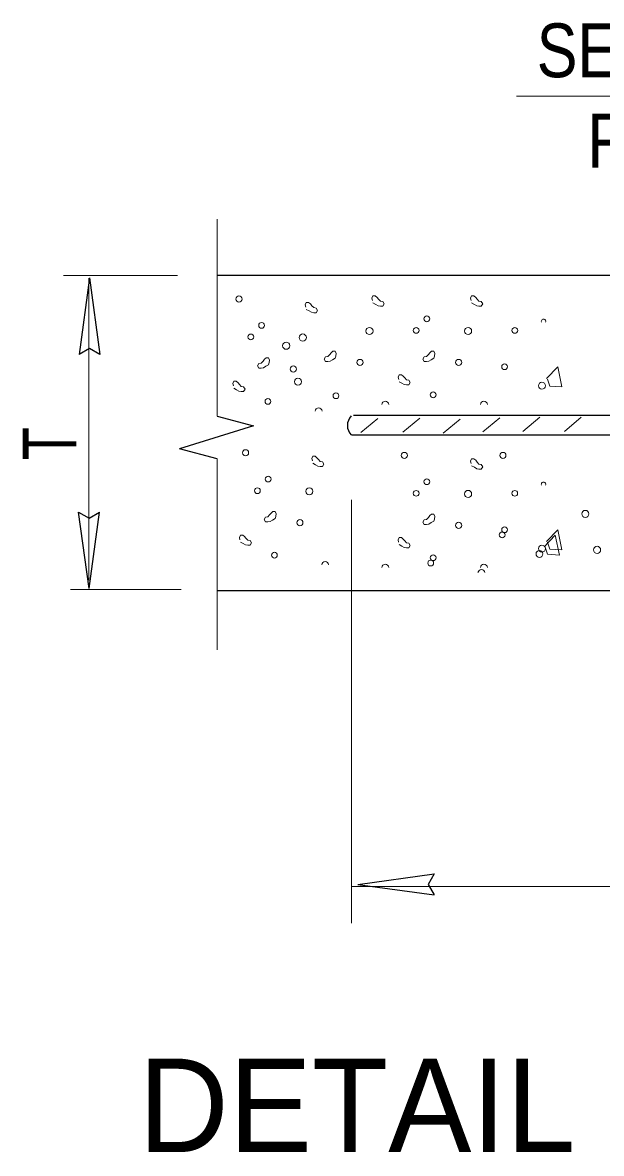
# Model space of a CAD drawing. Extents: x 211 to 583, y -436 to -166.
# Drawn here: x 254.21 to 267.12, y -364.67 to -339.46 of the extents above; entities that cross this region are included whole.
import ezdxf

# ---------------------------------------------------------------- set-up
doc = ezdxf.new("R2010")
doc.units = 0
doc.header["$LTSCALE"] = 0.46
for name, color, linetype, lineweight in [('1', 7, 'Continuous', 13), ('14', 7, 'Continuous', 35), ('15', 7, 'Continuous', 25)]:
    doc.layers.add(name, color=color, linetype=linetype, lineweight=lineweight)

msp = doc.modelspace()

# ---------------------------------------------------------------- linework, layer by layer
at = {"layer": '1'}
for p, q in [((258.5457, -348.2345), (258.5457, -343.8412)), ((261.7548, -348.6032), (262.1339, -348.2905)), ((262.6932, -348.5937), (263.0723, -348.281)), ((263.5936, -348.6127), (263.9728, -348.3)), ((264.475, -348.5843), (264.8541, -348.2715)), ((265.3659, -348.5748), (265.745, -348.2621)), ((266.2948, -348.5748), (266.6738, -348.2621)), ((258.5457, -349.1869), (258.5457, -353.4472))]:
    msp.add_line(p, q, dxfattribs=at)
at = {"layer": '1', "lineweight": 25}
for p, q in [((255.6987, -345.1553), (255.4647, -346.8583)), ((255.6987, -345.1553), (255.9327, -346.8583)), ((258.5457, -349.1869), (257.7059, -348.9628)), ((255.6881, -352.0815), (255.4541, -350.3786)), ((255.6881, -352.0815), (255.9221, -350.3786)), ((261.6859, -358.6742), (263.3888, -358.4402)), ((261.6859, -358.6742), (263.3888, -358.9082))]:
    msp.add_line(p, q, dxfattribs=at)
at = {"layer": '1'}
for points in [[(262.023, -345.7126), (262.0853, -345.7437), (262.1373, -345.7749), (262.1894, -345.7854), (262.2413, -345.7854), (262.2726, -345.7334), (262.2413, -345.6815), (262.1894, -345.6709), (262.1478, -345.6294), (262.1165, -345.5877), (262.0751, -345.5566), (262.023, -345.5566), (262.0022, -345.6086), (262.0126, -345.6607)], [(264.224, -345.7126), (264.2863, -345.7437), (264.3383, -345.7749), (264.3903, -345.7854), (264.4423, -345.7854), (264.4736, -345.7334), (264.4423, -345.6815), (264.3903, -345.6709), (264.3488, -345.6294), (264.3175, -345.5877), (264.2761, -345.5566), (264.224, -345.5566), (264.2032, -345.6086), (264.2136, -345.6607)], [(260.5354, -345.8591), (260.5978, -345.8902), (260.6498, -345.9214), (260.7018, -345.9318), (260.7538, -345.9318), (260.785, -345.8799), (260.7538, -345.8278), (260.7018, -345.8174), (260.6603, -345.7758), (260.6289, -345.7342), (260.5875, -345.7031), (260.5354, -345.7031), (260.5146, -345.755), (260.525, -345.807)], [(261.1843, -346.9469), (261.1219, -346.9781), (261.0699, -347.0092), (261.0178, -347.0197), (260.9659, -347.0197), (260.9347, -346.9677), (260.9659, -346.9157), (261.0178, -346.9052), (261.0594, -346.8637), (261.0908, -346.8221), (261.1322, -346.7909), (261.1843, -346.7909), (261.2051, -346.8429), (261.1947, -346.8949)], [(263.3853, -346.9469), (263.3228, -346.9781), (263.2708, -347.0092), (263.2188, -347.0197), (263.1669, -347.0197), (263.1357, -346.9677), (263.1669, -346.9157), (263.2188, -346.9052), (263.2603, -346.8637), (263.2917, -346.8221), (263.3332, -346.7909), (263.3853, -346.7909), (263.4061, -346.8429), (263.3957, -346.8949)], [(259.6967, -347.0933), (259.6343, -347.1245), (259.5823, -347.1557), (259.5303, -347.1662), (259.4783, -347.1662), (259.4471, -347.1142), (259.4783, -347.0622), (259.5303, -347.0517), (259.5718, -347.0102), (259.6032, -346.9685), (259.6446, -346.9374), (259.6967, -346.9374), (259.7175, -346.9893), (259.7071, -347.0413)], [(259.7079, -347.0433), (259.6954, -347.0922), (259.694, -347.0935)], [(261.1955, -346.8969), (261.183, -346.9457), (261.1815, -346.9471)], [(263.3965, -346.8969), (263.384, -346.9457), (263.3825, -346.9471)], [(262.6082, -347.4682), (262.6705, -347.4994), (262.7226, -347.5306), (262.7745, -347.5411), (262.8265, -347.5411), (262.8578, -347.4891), (262.8265, -347.4371), (262.7745, -347.4266), (262.733, -347.3851), (262.7018, -347.3434), (262.6603, -347.3122), (262.6082, -347.3122), (262.5873, -347.3642), (262.5978, -347.4162)], [(265.8988, -347.3989), (266.1485, -347.1391), (266.2419, -347.5862), (265.9717, -347.5654), (265.9197, -347.4094)], [(258.9196, -347.6147), (258.9819, -347.6458), (259.034, -347.677), (259.086, -347.6875), (259.1379, -347.6875), (259.1692, -347.6355), (259.1379, -347.5835), (259.086, -347.573), (259.0444, -347.5316), (259.0132, -347.4899), (258.9717, -347.4587), (258.9196, -347.4587), (258.8988, -347.5107), (258.9092, -347.5627)], [(260.6819, -349.2866), (260.7443, -349.3178), (260.7962, -349.349), (260.8483, -349.3595), (260.9003, -349.3595), (260.9313, -349.3074), (260.9003, -349.2555), (260.8483, -349.2449), (260.8068, -349.2035), (260.7753, -349.1618), (260.7338, -349.1307), (260.6819, -349.1307), (260.6611, -349.1827), (260.6713, -349.2347)], [(264.2239, -349.3452), (264.2863, -349.3764), (264.3383, -349.4076), (264.3903, -349.4181), (264.4423, -349.4181), (264.4734, -349.3661), (264.4423, -349.314), (264.3903, -349.3036), (264.3488, -349.2621), (264.3174, -349.2204), (264.2759, -349.1892), (264.2239, -349.1892), (264.2031, -349.2412), (264.2134, -349.2932)], [(259.843, -350.521), (259.7808, -350.5522), (259.7287, -350.5832), (259.6768, -350.5938), (259.6247, -350.5938), (259.5936, -350.5418), (259.6247, -350.4898), (259.6768, -350.4793), (259.7183, -350.4378), (259.7495, -350.3962), (259.7911, -350.3649), (259.843, -350.3649), (259.8638, -350.417), (259.8536, -350.469)], [(259.8544, -350.471), (259.8419, -350.5198), (259.8403, -350.5212)], [(263.3852, -350.5796), (263.3228, -350.6107), (263.2708, -350.6419), (263.2188, -350.6523), (263.1668, -350.6523), (263.1356, -350.6004), (263.1668, -350.5483), (263.2188, -350.5379), (263.2603, -350.4964), (263.2916, -350.4547), (263.3331, -350.4236), (263.3852, -350.4236), (263.406, -350.4756), (263.3956, -350.5275)], [(263.3964, -350.5296), (263.3839, -350.5783), (263.3824, -350.5797)], [(259.0661, -351.0423), (259.1284, -351.0734), (259.1803, -351.1047), (259.2324, -351.1151), (259.2844, -351.1151), (259.3155, -351.0632), (259.2844, -351.0112), (259.2324, -351.0007), (259.1909, -350.9591), (259.1595, -350.9174), (259.1181, -350.8863), (259.0661, -350.8863), (259.0453, -350.9382), (259.0556, -350.9903)], [(265.8432, -351.1487), (266.0928, -350.8889), (266.1863, -351.3361), (265.916, -351.3152), (265.864, -351.1592)], [(265.8988, -351.0315), (266.1484, -350.7717), (266.2418, -351.2189), (265.9716, -351.1981), (265.9196, -351.0421)], [(262.6081, -351.1008), (262.6704, -351.1321), (262.7224, -351.1632), (262.7744, -351.1737), (262.8264, -351.1737), (262.8577, -351.1217), (262.8264, -351.0697), (262.7744, -351.0592), (262.7329, -351.0177), (262.7016, -350.9761), (262.6602, -350.9448), (262.6081, -350.9448), (262.5873, -350.9969), (262.5977, -351.0489)]]:
    msp.add_lwpolyline(points, dxfattribs=at)
at = {"layer": '1', "lineweight": 25}
for points in [[(255.9327, -346.8583), (255.6963, -346.7266), (255.4647, -346.8583)], [(258.5457, -348.2345), (259.3594, -348.4517), (257.7059, -348.9628)], [(255.4541, -350.3786), (255.6905, -350.5103), (255.9221, -350.3786)], [(263.3888, -358.4402), (263.2571, -358.6766), (263.3888, -358.9082)]]:
    msp.add_lwpolyline(points, dxfattribs=at)
at = {"layer": '1'}
for centre, radius in [((259.034, -345.6259), 0.0688), ((263.2268, -346.0656), 0.0642), ((259.5383, -346.212), 0.0642), ((261.9455, -346.3379), 0.0797), ((262.988, -346.3239), 0.0642), ((264.1465, -346.3379), 0.0797), ((265.189, -346.3239), 0.0642), ((259.2995, -346.4703), 0.0642), ((260.0887, -346.6659), 0.0797), ((260.458, -346.4843), 0.0797), ((260.247, -347.185), 0.0688), ((261.7345, -347.0386), 0.0688), ((263.9355, -347.0386), 0.0688), ((264.9623, -347.1351), 0.0642), ((260.3512, -347.4679), 0.0797), ((265.7953, -347.5572), 0.077), ((259.6796, -347.907), 0.0642), ((261.1989, -347.7809), 0.0642), ((263.3682, -347.7606), 0.0642), ((259.1804, -349.0535), 0.0688), ((262.7224, -349.1121), 0.0688), ((264.9234, -349.1121), 0.0688), ((259.6847, -349.6396), 0.0642), ((263.2268, -349.6982), 0.0642), ((259.4459, -349.898), 0.0642), ((260.6044, -349.912), 0.0797), ((262.9879, -349.9566), 0.0642), ((264.1464, -349.9706), 0.0797), ((265.1889, -349.9566), 0.0642), ((266.763, -350.4157), 0.0797), ((260.3934, -350.6126), 0.0688), ((263.9354, -350.6712), 0.0688), ((264.9067, -350.8849), 0.0642), ((264.9622, -350.7677), 0.0642), ((265.7952, -351.1899), 0.077), ((267.0255, -351.2177), 0.0797), ((259.826, -351.3346), 0.0642), ((263.3681, -351.3932), 0.0642), ((265.7397, -351.307), 0.077), ((263.3125, -351.5104), 0.0642)]:
    msp.add_circle(centre, radius, dxfattribs=at)
for centre, radius, start, end in [((265.8305, -346.1228), 0.05, 337.44276, 202.55724), ((260.8118, -348.1282), 0.077, 4.77934, 175.22066), ((262.2994, -347.9817), 0.077, 4.77934, 175.22066), ((264.5003, -347.9817), 0.077, 4.77934, 175.22066), ((265.8304, -349.7554), 0.05, 337.44276, 202.55724), ((260.9582, -351.5558), 0.077, 4.77934, 175.22066), ((262.2993, -351.6144), 0.077, 4.77934, 175.22066), ((264.4447, -351.7315), 0.077, 4.77934, 175.22066), ((264.5002, -351.6144), 0.077, 4.77934, 175.22066)]:
    msp.add_arc(centre, radius, start, end, dxfattribs=at)
at = {"layer": '15', "lineweight": 13}
for p, q in [((257.6657, -345.1002), (255.1149, -345.1002)), ((255.6873, -351.894), (255.6873, -345.1584)), ((261.5459, -350.1002), (261.5459, -359.5429)), ((257.7462, -352.1001), (255.2753, -352.1001)), ((261.5459, -358.7236), (279.0029, -358.7236))]:
    msp.add_line(p, q, dxfattribs=at)
at = {"layer": '15'}
for p, q in [((278.963, -345.1002), (258.5457, -345.1002)), ((261.5894, -348.2138), (284.3505, -348.2138)), ((261.5428, -348.6537), (284.151, -348.6537)), ((258.5457, -352.1199), (306.0454, -352.1199))]:
    msp.add_line(p, q, dxfattribs=at)
at = {"layer": '15', "lineweight": 13}
msp.add_lwpolyline([(265.2296, -341.1002), (282.0457, -341.1002), (279.1008, -345.0276)], dxfattribs=at)
at = {"layer": '15'}
msp.add_arc((261.7527, -348.4437), 0.3, 134.99754, 224.99752, dxfattribs=at)

# ---------------------------------------------------------------- texts
at = {"layer": '14'}
msp.add_text('DETAIL OF COMBINED CURB & GUTTER', height=2.083, dxfattribs=at).set_placement((256.7932, -364.6427))
at = {"layer": '15'}
for s, width, p in [('SEE STANDARD LECS-2', 0.85, (265.6776, -340.6804)), ('FOR JOINT SEAL.', 0.9, (266.798, -342.6939))]:
    msp.add_text(s, height=1.2, dxfattribs=dict(at, width=width)).set_placement(p)
at = {"layer": '15', "width": 0.75}
msp.add_text('T', height=1.2, rotation=90, dxfattribs=at).set_placement((255.4058, -349.2184))

doc.saveas('drawing.dxf')
